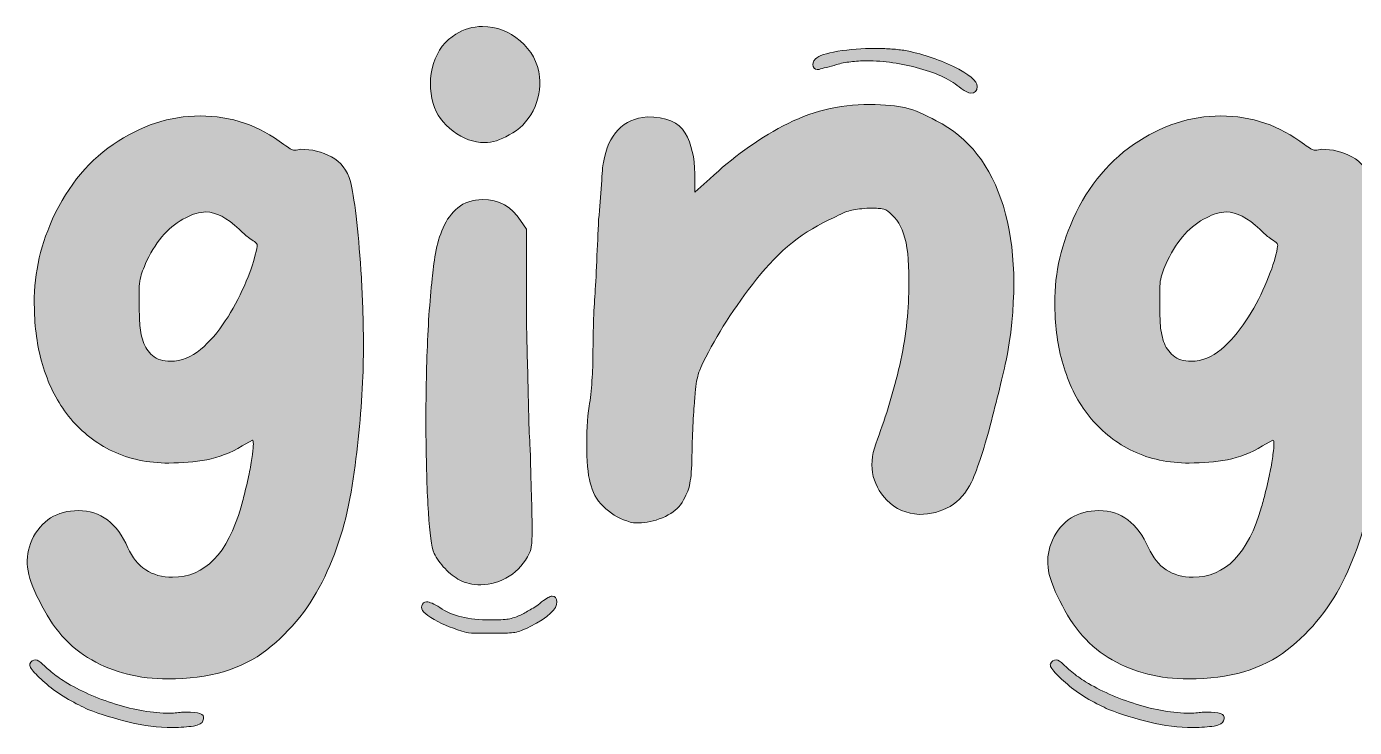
# Model space of a CAD drawing. Header units: inches. Extents: x 96 to 984, y -1025 to -55.
# Drawn here: x 493.1 to 741.5, y -862.3 to -731.1 of the extents above; entities that cross this region are included whole.
import ezdxf

# ---------------------------------------------------------------- set-up
doc = ezdxf.new("R2010")
doc.units = ezdxf.units.IN
doc.header["$MEASUREMENT"] = 0
doc.layers.add('Layer 1', color=7, linetype='Continuous')

# ---------------------------------------------------------------- blocks, each defined once
blk = doc.blocks.new('block 2')
at = {"layer": 'Layer 1', "true_color": 0x71020c}
h = blk.add_hatch(color=16, dxfattribs=at)
h.dxf.hatch_style = 2
edge = h.paths.add_edge_path()
edge.add_spline(control_points=[(585.4, -733.77), (583.33, -731.99), (580.99, -731.1), (578.38, -731.1), (576.48, -731.1), (574.82, -731.58), (573.39, -732.53), (571.38, -733.71), (569.98, -735.55), (569.21, -738.04), (568.44, -740.54), (568.41, -743.03), (569.12, -745.52), (569.72, -747.54), (570.96, -749.25), (572.86, -750.68), (574.76, -752.1), (576.71, -752.81), (578.73, -752.81), (580.16, -752.81), (581.7, -752.34), (583.36, -751.39), (585.25, -750.44), (586.74, -748.93), (587.81, -746.85), (588.88, -744.78), (589.29, -742.67), (589.05, -740.54), (588.7, -737.81), (587.48, -735.55), (585.4, -733.77)], knot_values=[0, 0, 0, 0, 1, 1, 1, 2, 2, 2, 3, 3, 3, 4, 4, 4, 5, 5, 5, 6, 6, 6, 7, 7, 7, 8, 8, 8, 9, 9, 9, 10, 10, 10, 10], degree=3, periodic=1)
h = blk.add_hatch(color=16, dxfattribs=at)
h.dxf.hatch_style = 2
edge = h.paths.add_edge_path()
edge.add_spline(control_points=[(641.37, -739.11), (641.61, -738.99), (642.05, -738.87), (642.71, -738.75), (643.35, -738.64), (643.98, -738.46), (644.57, -738.22), (645.4, -737.99), (646.29, -737.81), (647.24, -737.69), (648.19, -737.57), (649.2, -737.51), (650.27, -737.51), (653.47, -737.51), (656.76, -737.99), (660.14, -738.93), (663.53, -739.88), (666.1, -741.13), (667.88, -742.67), (668.71, -743.26), (669.31, -743.56), (669.66, -743.56), (670.49, -743.56), (670.91, -743.15), (670.91, -742.32), (670.91, -741.25), (669.42, -740), (666.46, -738.58), (663.5, -737.15), (660.41, -736.15), (657.21, -735.55), (656.38, -735.43), (655.52, -735.35), (654.63, -735.28), (653.74, -735.23), (652.82, -735.2), (651.87, -735.2), (649.38, -735.2), (647.03, -735.37), (644.84, -735.73), (642.64, -736.09), (641.25, -736.56), (640.66, -737.15), (640.18, -737.63), (640.04, -738.1), (640.21, -738.58), (640.39, -739.05), (640.77, -739.23), (641.37, -739.11)], knot_values=[0, 0, 0, 0, 1, 1, 1, 2, 2, 2, 3, 3, 3, 4, 4, 4, 5, 5, 5, 6, 6, 6, 7, 7, 7, 8, 8, 8, 9, 9, 9, 10, 10, 10, 11, 11, 11, 12, 12, 12, 13, 13, 13, 14, 14, 14, 15, 15, 15, 16, 16, 16, 16], degree=3, periodic=1)
h = blk.add_hatch(color=16, dxfattribs=at)
h.dxf.hatch_style = 2
edge = h.paths.add_edge_path()
edge.add_spline(control_points=[(663.26, -748.72), (661.12, -747.54), (659.22, -746.73), (657.56, -746.32), (655.9, -745.9), (653.65, -745.7), (650.8, -745.7), (644.99, -745.7), (639.59, -747.03), (634.61, -749.7), (629.62, -752.37), (625.06, -755.66), (620.91, -759.58), (620.91, -759.58), (618.06, -762.07), (618.06, -762.07), (618.06, -762.07), (618.06, -758.69), (618.06, -758.69), (618.06, -755.6), (617.46, -753.05), (616.28, -751.03), (615.09, -749.02), (612.72, -748.01), (609.16, -748.01), (604.65, -748.36), (601.92, -751.21), (600.97, -756.55), (600.85, -757.15), (600.73, -758.51), (600.62, -760.64), (600.5, -762.78), (600.32, -764.98), (600.08, -767.23), (599.97, -769.6), (599.85, -772.18), (599.73, -774.97), (599.61, -777.76), (599.49, -779.98), (599.37, -781.64), (599.25, -783.3), (599.16, -785.2), (599.1, -787.34), (599.04, -789.47), (599.02, -791.25), (599.02, -792.67), (599.02, -793.98), (598.95, -795.55), (598.84, -797.39), (598.72, -799.23), (598.54, -800.8), (598.31, -802.11), (597.95, -804.48), (597.8, -807.21), (597.86, -810.29), (597.92, -813.38), (598.19, -815.63), (598.66, -817.06), (599.13, -818.72), (600.05, -820.14), (601.42, -821.32), (602.78, -822.51), (604.3, -823.34), (605.96, -823.82), (606.31, -823.94), (606.85, -823.99), (607.56, -823.99), (608.98, -823.99), (610.46, -823.67), (612.01, -823.01), (613.55, -822.37), (614.68, -821.56), (615.39, -820.61), (616.22, -819.31), (616.75, -818.21), (616.99, -817.32), (617.23, -816.43), (617.41, -815.04), (617.52, -813.14), (617.52, -812.19), (617.55, -810.74), (617.61, -808.78), (617.67, -806.82), (617.76, -804.95), (617.88, -803.17), (618, -801.63), (618.08, -800.45), (618.15, -799.62), (618.2, -798.79), (618.29, -798.08), (618.41, -797.48), (618.53, -796.89), (618.68, -796.32), (618.86, -795.79), (619.04, -795.26), (619.3, -794.63), (619.66, -793.92), (622.15, -788.82), (625.47, -783.63), (629.62, -778.35), (633.78, -773.07), (638.58, -769.25), (644.04, -766.87), (645.34, -766.16), (646.38, -765.71), (647.15, -765.54), (647.92, -765.36), (648.96, -765.21), (650.27, -765.09), (651.69, -765.09), (652.64, -765.12), (653.11, -765.18), (653.59, -765.24), (654.06, -765.51), (654.54, -765.98), (655.84, -766.93), (656.79, -768.5), (657.39, -770.7), (657.98, -772.9), (658.21, -776.01), (658.1, -780.04), (658.1, -784.79), (657.53, -789.59), (656.41, -794.45), (655.28, -799.32), (653.89, -803.95), (652.23, -808.33), (650.44, -812.85), (651.04, -816.64), (654.01, -819.72), (655.66, -821.39), (657.68, -822.28), (660.05, -822.39), (662.19, -822.39), (664.12, -821.89), (665.84, -820.88), (667.56, -819.87), (668.89, -818.36), (669.84, -816.34), (670.43, -815.04), (671.06, -813.38), (671.71, -811.36), (672.36, -809.35), (672.99, -807.18), (673.58, -804.87), (674.17, -802.55), (674.74, -800.3), (675.27, -798.1), (675.8, -795.91), (676.25, -793.98), (676.6, -792.32), (678.38, -781.52), (678.12, -772.33), (675.8, -764.74), (673.49, -757.15), (669.31, -751.81), (663.26, -748.72)], knot_values=[0, 0, 0, 0, 1, 1, 1, 2, 2, 2, 3, 3, 3, 4, 4, 4, 5, 5, 5, 6, 6, 6, 7, 7, 7, 8, 8, 8, 9, 9, 9, 10, 10, 10, 11, 11, 11, 12, 12, 12, 13, 13, 13, 14, 14, 14, 15, 15, 15, 16, 16, 16, 17, 17, 17, 18, 18, 18, 19, 19, 19, 20, 20, 20, 21, 21, 21, 22, 22, 22, 23, 23, 23, 24, 24, 24, 25, 25, 25, 26, 26, 26, 27, 27, 27, 28, 28, 28, 29, 29, 29, 30, 30, 30, 31, 31, 31, 32, 32, 32, 33, 33, 33, 34, 34, 34, 35, 35, 35, 36, 36, 36, 37, 37, 37, 38, 38, 38, 39, 39, 39, 40, 40, 40, 41, 41, 41, 42, 42, 42, 43, 43, 43, 44, 44, 44, 45, 45, 45, 46, 46, 46, 47, 47, 47, 48, 48, 48, 49, 49, 49, 50, 50, 50, 51, 51, 51, 52, 52, 52, 52], degree=3, periodic=1)
h = blk.add_hatch(color=16, dxfattribs=at)
h.dxf.hatch_style = 2
edge = h.paths.add_edge_path()
edge.add_spline(control_points=[(548.84, -834.05), (551.45, -828.53), (553.23, -822.42), (554.18, -815.72), (555.13, -809.02), (555.72, -802.64), (555.96, -796.59), (556.07, -794.22), (556.11, -791.22), (556.05, -787.6), (555.99, -783.99), (555.84, -780.34), (555.6, -776.66), (555.36, -772.98), (555.07, -769.63), (554.71, -766.61), (554.35, -763.58), (554, -761.42), (553.64, -760.11), (553.05, -757.97), (551.86, -756.43), (550.08, -755.48), (548.31, -754.53), (546.41, -754.06), (544.39, -754.06), (544.03, -754.18), (543.62, -754.24), (543.14, -754.24), (542.79, -754.24), (542.14, -753.88), (541.19, -753.17), (536.56, -749.61), (531.34, -747.83), (525.53, -747.83), (519.83, -747.83), (514.4, -749.61), (509.24, -753.17), (504.08, -756.73), (500.14, -761.77), (497.41, -768.3), (495.15, -773.63), (494.21, -779.21), (494.56, -785.02), (494.68, -788.7), (495.3, -792.23), (496.43, -795.61), (497.56, -798.99), (499.19, -801.96), (501.32, -804.51), (503.46, -807.06), (506.07, -809.08), (509.15, -810.56), (512.24, -812.04), (515.74, -812.78), (519.66, -812.78), (522.14, -812.78), (524.52, -812.58), (526.77, -812.16), (529.03, -811.75), (531.22, -810.89), (533.36, -809.58), (533.36, -809.58), (535.31, -808.51), (535.31, -808.51), (535.43, -808.51), (535.49, -808.75), (535.49, -809.23), (535.49, -809.58), (535.43, -810.23), (535.31, -811.18), (535.19, -812.13), (535.02, -813.2), (534.78, -814.39), (534.54, -815.57), (534.27, -816.76), (533.98, -817.94), (533.68, -819.13), (533.41, -820.14), (533.18, -820.97), (530.69, -829.75), (526.42, -834.14), (520.37, -834.14), (516.45, -834.14), (513.66, -832.3), (512, -828.62), (509.98, -823.99), (506.9, -821.68), (502.75, -821.68), (498.72, -821.68), (495.81, -823.52), (494.03, -827.2), (493.32, -828.86), (493.05, -830.55), (493.23, -832.27), (493.41, -833.99), (494.15, -836.1), (495.45, -838.59), (497.82, -843.57), (501.09, -847.25), (505.24, -849.62), (509.39, -851.99), (514.14, -853.18), (519.48, -853.18), (527.19, -853.18), (533.36, -851.37), (537.98, -847.75), (542.61, -844.13), (546.23, -839.57), (548.84, -834.05)], knot_values=[0, 0, 0, 0, 1, 1, 1, 2, 2, 2, 3, 3, 3, 4, 4, 4, 5, 5, 5, 6, 6, 6, 7, 7, 7, 8, 8, 8, 9, 9, 9, 10, 10, 10, 11, 11, 11, 12, 12, 12, 13, 13, 13, 14, 14, 14, 15, 15, 15, 16, 16, 16, 17, 17, 17, 18, 18, 18, 19, 19, 19, 20, 20, 20, 21, 21, 21, 22, 22, 22, 23, 23, 23, 24, 24, 24, 25, 25, 25, 26, 26, 26, 27, 27, 27, 28, 28, 28, 29, 29, 29, 30, 30, 30, 31, 31, 31, 32, 32, 32, 33, 33, 33, 34, 34, 34, 35, 35, 35, 36, 36, 36, 36], degree=3, periodic=1)
edge = h.paths.add_edge_path()
edge.add_spline(control_points=[(535.85, -773.81), (535.49, -775.35), (534.81, -777.28), (533.8, -779.6), (532.79, -781.91), (531.6, -784.11), (530.24, -786.18), (528.88, -788.26), (527.34, -790.04), (525.61, -791.52), (523.89, -793), (522.03, -793.74), (520.01, -793.74), (518.59, -793.74), (517.46, -793.39), (516.63, -792.67), (515.8, -791.96), (515.21, -791.07), (514.85, -790.01), (514.49, -788.94), (514.28, -787.81), (514.23, -786.62), (514.16, -785.44), (514.14, -784.31), (514.14, -783.24), (514.14, -781.94), (514.14, -780.93), (514.14, -780.22), (514.14, -779.51), (514.19, -778.88), (514.31, -778.35), (514.43, -777.82), (514.58, -777.31), (514.76, -776.84), (514.94, -776.36), (515.21, -775.71), (515.56, -774.88), (517.46, -770.97), (519.89, -768.3), (522.86, -766.87), (524.16, -766.16), (525.41, -765.8), (526.59, -765.8), (528.49, -765.8), (530.57, -766.87), (532.82, -769.01), (533.41, -769.6), (533.98, -770.11), (534.51, -770.52), (535.05, -770.94), (535.43, -771.2), (535.67, -771.32), (536.03, -771.56), (536.2, -771.8), (536.2, -772.03), (536.2, -772.27), (536.08, -772.86), (535.85, -773.81)], knot_values=[0, 0, 0, 0, 1, 1, 1, 2, 2, 2, 3, 3, 3, 4, 4, 4, 5, 5, 5, 6, 6, 6, 7, 7, 7, 8, 8, 8, 9, 9, 9, 10, 10, 10, 11, 11, 11, 12, 12, 12, 13, 13, 13, 14, 14, 14, 15, 15, 15, 16, 16, 16, 17, 17, 17, 18, 18, 18, 19, 19, 19, 19], degree=3, periodic=1)
h = blk.add_hatch(color=16, dxfattribs=at)
h.dxf.hatch_style = 2
edge = h.paths.add_edge_path()
edge.add_spline(control_points=[(746.54, -776.66), (746.3, -772.98), (746, -769.63), (745.65, -766.61), (745.29, -763.58), (744.94, -761.42), (744.58, -760.11), (743.99, -757.97), (742.8, -756.43), (741.02, -755.48), (739.24, -754.53), (737.34, -754.06), (735.33, -754.06), (734.97, -754.18), (734.55, -754.24), (734.08, -754.24), (733.73, -754.24), (733.07, -753.88), (732.12, -753.17), (727.5, -749.61), (722.27, -747.83), (716.47, -747.83), (710.77, -747.83), (705.34, -749.61), (700.18, -753.17), (695.02, -756.73), (691.08, -761.77), (688.35, -768.3), (686.09, -773.63), (685.15, -779.21), (685.5, -785.02), (685.62, -788.7), (686.24, -792.23), (687.37, -795.61), (688.5, -798.99), (690.13, -801.96), (692.26, -804.51), (694.4, -807.06), (697.01, -809.08), (700.09, -810.56), (703.18, -812.04), (706.68, -812.78), (710.59, -812.78), (713.08, -812.78), (715.46, -812.58), (717.71, -812.16), (719.96, -811.75), (722.16, -810.89), (724.29, -809.58), (724.29, -809.58), (726.25, -808.51), (726.25, -808.51), (726.37, -808.51), (726.43, -808.75), (726.43, -809.23), (726.43, -809.58), (726.37, -810.23), (726.25, -811.18), (726.13, -812.13), (725.96, -813.2), (725.72, -814.39), (725.48, -815.57), (725.21, -816.76), (724.92, -817.94), (724.62, -819.13), (724.35, -820.14), (724.12, -820.97), (721.63, -829.75), (717.35, -834.14), (711.3, -834.14), (707.39, -834.14), (704.6, -832.3), (702.94, -828.62), (700.92, -823.99), (697.84, -821.68), (693.69, -821.68), (689.65, -821.68), (686.75, -823.52), (684.97, -827.2), (684.25, -828.86), (683.99, -830.55), (684.17, -832.27), (684.34, -833.99), (685.08, -836.1), (686.39, -838.59), (688.76, -843.57), (692.02, -847.25), (696.18, -849.62), (700.33, -851.99), (705.07, -853.18), (710.42, -853.18), (718.13, -853.18), (724.29, -851.37), (728.92, -847.75), (733.55, -844.13), (737.17, -839.57), (739.78, -834.05), (742.38, -828.53), (744.16, -822.42), (745.12, -815.72), (746.06, -809.02), (746.66, -802.64), (746.9, -796.59), (747.01, -794.22), (747.04, -791.22), (746.98, -787.6), (746.92, -783.99), (746.78, -780.34), (746.54, -776.66)], knot_values=[0, 0, 0, 0, 1, 1, 1, 2, 2, 2, 3, 3, 3, 4, 4, 4, 5, 5, 5, 6, 6, 6, 7, 7, 7, 8, 8, 8, 9, 9, 9, 10, 10, 10, 11, 11, 11, 12, 12, 12, 13, 13, 13, 14, 14, 14, 15, 15, 15, 16, 16, 16, 17, 17, 17, 18, 18, 18, 19, 19, 19, 20, 20, 20, 21, 21, 21, 22, 22, 22, 23, 23, 23, 24, 24, 24, 25, 25, 25, 26, 26, 26, 27, 27, 27, 28, 28, 28, 29, 29, 29, 30, 30, 30, 31, 31, 31, 32, 32, 32, 33, 33, 33, 34, 34, 34, 35, 35, 35, 36, 36, 36, 36], degree=3, periodic=1)
edge = h.paths.add_edge_path()
edge.add_spline(control_points=[(726.79, -773.81), (726.43, -775.35), (725.75, -777.28), (724.74, -779.6), (723.73, -781.91), (722.54, -784.11), (721.18, -786.18), (719.82, -788.26), (718.27, -790.04), (716.55, -791.52), (714.83, -793), (712.96, -793.74), (710.95, -793.74), (709.52, -793.74), (708.4, -793.39), (707.57, -792.67), (706.74, -791.96), (706.14, -791.07), (705.79, -790.01), (705.43, -788.94), (705.22, -787.81), (705.16, -786.62), (705.1, -785.44), (705.07, -784.31), (705.07, -783.24), (705.07, -781.94), (705.07, -780.93), (705.07, -780.22), (705.07, -779.51), (705.13, -778.88), (705.25, -778.35), (705.37, -777.82), (705.52, -777.31), (705.7, -776.84), (705.88, -776.36), (706.14, -775.71), (706.5, -774.88), (708.4, -770.97), (710.83, -768.3), (713.8, -766.87), (715.1, -766.16), (716.35, -765.8), (717.53, -765.8), (719.43, -765.8), (721.51, -766.87), (723.76, -769.01), (724.35, -769.6), (724.92, -770.11), (725.45, -770.52), (725.99, -770.94), (726.37, -771.2), (726.61, -771.32), (726.96, -771.56), (727.14, -771.8), (727.14, -772.03), (727.14, -772.27), (727.02, -772.86), (726.79, -773.81)], knot_values=[0, 0, 0, 0, 1, 1, 1, 2, 2, 2, 3, 3, 3, 4, 4, 4, 5, 5, 5, 6, 6, 6, 7, 7, 7, 8, 8, 8, 9, 9, 9, 10, 10, 10, 11, 11, 11, 12, 12, 12, 13, 13, 13, 14, 14, 14, 15, 15, 15, 16, 16, 16, 17, 17, 17, 18, 18, 18, 19, 19, 19, 19], degree=3, periodic=1)
h = blk.add_hatch(color=16, dxfattribs=at)
h.dxf.hatch_style = 2
edge = h.paths.add_edge_path()
edge.add_spline(control_points=[(585.49, -767.41), (583.83, -764.8), (581.46, -763.49), (578.38, -763.49), (576.48, -763.49), (574.93, -764), (573.75, -765), (572.56, -766.01), (571.64, -767.26), (570.99, -768.74), (570.34, -770.22), (569.86, -771.83), (569.57, -773.54), (569.27, -775.27), (569.06, -776.84), (568.94, -778.26), (568.47, -782.53), (568.14, -787.4), (567.96, -792.85), (567.79, -798.31), (567.73, -803.56), (567.79, -808.6), (567.85, -813.64), (567.99, -818.12), (568.23, -822.04), (568.47, -825.95), (568.83, -828.5), (569.3, -829.69), (569.77, -830.64), (570.46, -831.59), (571.35, -832.54), (572.24, -833.48), (573.16, -834.2), (574.1, -834.67), (575.17, -835.26), (576.48, -835.56), (578.02, -835.56), (579.92, -835.56), (581.7, -835.03), (583.36, -833.96), (585.02, -832.89), (586.27, -831.47), (587.09, -829.69), (587.33, -829.21), (587.48, -828.68), (587.54, -828.09), (587.6, -827.5), (587.63, -826.52), (587.63, -825.15), (587.63, -823.79), (587.6, -821.95), (587.54, -819.63), (587.48, -817.32), (587.39, -814.15), (587.27, -810.11), (587.15, -808.22), (587.06, -806.11), (587.01, -803.8), (586.94, -801.48), (586.89, -799.08), (586.83, -796.59), (586.77, -794.1), (586.71, -791.67), (586.65, -789.29), (586.59, -786.92), (586.56, -784.79), (586.56, -782.89), (586.56, -782.89), (586.56, -769.01), (586.56, -769.01), (586.56, -769.01), (585.49, -767.41), (585.49, -767.41)], knot_values=[0, 0, 0, 0, 1, 1, 1, 2, 2, 2, 3, 3, 3, 4, 4, 4, 5, 5, 5, 6, 6, 6, 7, 7, 7, 8, 8, 8, 9, 9, 9, 10, 10, 10, 11, 11, 11, 12, 12, 12, 13, 13, 13, 14, 14, 14, 15, 15, 15, 16, 16, 16, 17, 17, 17, 18, 18, 18, 19, 19, 19, 20, 20, 20, 21, 21, 21, 22, 22, 22, 23, 23, 23, 24, 24, 24, 24], degree=3, periodic=1)
h = blk.add_hatch(color=16, dxfattribs=at)
h.dxf.hatch_style = 2
edge = h.paths.add_edge_path()
edge.add_spline(control_points=[(566.99, -839.48), (566.75, -840.19), (567.52, -841.05), (569.3, -842.06), (571.08, -843.06), (573.1, -843.87), (575.35, -844.46), (575.82, -844.58), (576.6, -844.64), (577.66, -844.64), (578.73, -844.64), (579.8, -844.64), (580.87, -844.64), (582.53, -844.64), (583.71, -844.58), (584.43, -844.46), (585.14, -844.34), (586.09, -843.98), (587.27, -843.39), (590.71, -841.61), (592.37, -840.07), (592.26, -838.76), (592.26, -838.05), (591.96, -837.7), (591.37, -837.7), (591.01, -837.7), (590.36, -838.05), (589.41, -838.76), (589.05, -839.12), (588.52, -839.51), (587.81, -839.92), (587.09, -840.34), (586.44, -840.72), (585.85, -841.08), (584.78, -841.55), (583.89, -841.85), (583.18, -841.97), (582.47, -842.08), (581.34, -842.14), (579.8, -842.14), (575.76, -842.14), (572.62, -841.37), (570.37, -839.83), (569.3, -839.12), (568.47, -838.76), (567.88, -838.76), (567.4, -838.76), (567.1, -839), (566.99, -839.48)], knot_values=[0, 0, 0, 0, 1, 1, 1, 2, 2, 2, 3, 3, 3, 4, 4, 4, 5, 5, 5, 6, 6, 6, 7, 7, 7, 8, 8, 8, 9, 9, 9, 10, 10, 10, 11, 11, 11, 12, 12, 12, 13, 13, 13, 14, 14, 14, 15, 15, 15, 16, 16, 16, 16], degree=3, periodic=1)
h = blk.add_hatch(color=16, dxfattribs=at)
h.dxf.hatch_style = 2
edge = h.paths.add_edge_path()
edge.add_spline(control_points=[(522.32, -859.41), (521.97, -859.41), (521.58, -859.43), (521.17, -859.5), (520.75, -859.55), (520.3, -859.58), (519.83, -859.58), (516.63, -859.58), (513.25, -859.02), (509.69, -857.89), (506.13, -856.77), (502.98, -855.37), (500.26, -853.71), (499.31, -853.12), (498.45, -852.5), (497.68, -851.84), (496.9, -851.19), (496.4, -850.75), (496.16, -850.51), (495.57, -849.91), (495.1, -849.62), (494.74, -849.62), (494.27, -849.62), (493.91, -849.86), (493.67, -850.33), (493.56, -850.69), (493.85, -851.25), (494.56, -852.02), (495.27, -852.79), (496.16, -853.62), (497.23, -854.51), (498.3, -855.4), (499.51, -856.23), (500.88, -857.01), (502.24, -857.77), (503.46, -858.4), (504.53, -858.87), (507.02, -859.82), (509.6, -860.62), (512.27, -861.27), (514.94, -861.93), (517.64, -862.25), (520.37, -862.25), (521.91, -862.25), (523.21, -862.17), (524.28, -861.99), (525.35, -861.81), (525.94, -861.48), (526.06, -861.01), (526.53, -859.94), (525.76, -859.41), (523.75, -859.41), (523.75, -859.41), (522.32, -859.41), (522.32, -859.41)], knot_values=[0, 0, 0, 0, 1, 1, 1, 2, 2, 2, 3, 3, 3, 4, 4, 4, 5, 5, 5, 6, 6, 6, 7, 7, 7, 8, 8, 8, 9, 9, 9, 10, 10, 10, 11, 11, 11, 12, 12, 12, 13, 13, 13, 14, 14, 14, 15, 15, 15, 16, 16, 16, 17, 17, 17, 18, 18, 18, 18], degree=3, periodic=1)
h = blk.add_hatch(color=16, dxfattribs=at)
h.dxf.hatch_style = 2
edge = h.paths.add_edge_path()
edge.add_spline(control_points=[(714.68, -859.41), (714.68, -859.41), (713.26, -859.41), (713.26, -859.41), (712.9, -859.41), (712.52, -859.43), (712.11, -859.5), (711.69, -859.55), (711.24, -859.58), (710.77, -859.58), (707.57, -859.58), (704.19, -859.02), (700.63, -857.89), (697.07, -856.77), (693.92, -855.37), (691.2, -853.71), (690.24, -853.12), (689.39, -852.5), (688.61, -851.84), (687.84, -851.19), (687.34, -850.75), (687.1, -850.51), (686.51, -849.91), (686.03, -849.62), (685.68, -849.62), (685.2, -849.62), (684.85, -849.86), (684.61, -850.33), (684.49, -850.69), (684.79, -851.25), (685.5, -852.02), (686.21, -852.79), (687.1, -853.62), (688.17, -854.51), (689.24, -855.4), (690.45, -856.23), (691.82, -857.01), (693.18, -857.77), (694.4, -858.4), (695.47, -858.87), (697.96, -859.82), (700.54, -860.62), (703.21, -861.27), (705.88, -861.93), (708.57, -862.25), (711.3, -862.25), (712.84, -862.25), (714.15, -862.17), (715.22, -861.99), (716.29, -861.81), (716.88, -861.48), (717, -861.01), (717.47, -859.94), (716.7, -859.41), (714.68, -859.41)], knot_values=[0, 0, 0, 0, 1, 1, 1, 2, 2, 2, 3, 3, 3, 4, 4, 4, 5, 5, 5, 6, 6, 6, 7, 7, 7, 8, 8, 8, 9, 9, 9, 10, 10, 10, 11, 11, 11, 12, 12, 12, 13, 13, 13, 14, 14, 14, 15, 15, 15, 16, 16, 16, 17, 17, 17, 18, 18, 18, 18], degree=3, periodic=1)
at = {"layer": 'Layer 1', "lineweight": 0}
for points, knots in [([(585.4, -733.77), (583.33, -731.99), (580.99, -731.1), (578.38, -731.1), (576.48, -731.1), (574.82, -731.58), (573.39, -732.53), (571.38, -733.71), (569.98, -735.55), (569.21, -738.04), (568.44, -740.54), (568.41, -743.03), (569.12, -745.52), (569.72, -747.54), (570.96, -749.25), (572.86, -750.68), (574.76, -752.1), (576.71, -752.81), (578.73, -752.81), (580.16, -752.81), (581.7, -752.34), (583.36, -751.39), (585.25, -750.44), (586.74, -748.93), (587.81, -746.85), (588.88, -744.78), (589.29, -742.67), (589.05, -740.54), (588.7, -737.81), (587.48, -735.55), (585.4, -733.77)], [0, 0, 0, 0, 1, 1, 1, 2, 2, 2, 3, 3, 3, 4, 4, 4, 5, 5, 5, 6, 6, 6, 7, 7, 7, 8, 8, 8, 9, 9, 9, 10, 10, 10, 10]), ([(641.37, -739.11), (641.61, -738.99), (642.05, -738.87), (642.71, -738.75), (643.35, -738.64), (643.98, -738.46), (644.57, -738.22), (645.4, -737.99), (646.29, -737.81), (647.24, -737.69), (648.19, -737.57), (649.2, -737.51), (650.27, -737.51), (653.47, -737.51), (656.76, -737.99), (660.14, -738.93), (663.53, -739.88), (666.1, -741.13), (667.88, -742.67), (668.71, -743.26), (669.31, -743.56), (669.66, -743.56), (670.49, -743.56), (670.91, -743.15), (670.91, -742.32), (670.91, -741.25), (669.42, -740), (666.46, -738.58), (663.5, -737.15), (660.41, -736.15), (657.21, -735.55), (656.38, -735.43), (655.52, -735.35), (654.63, -735.28), (653.74, -735.23), (652.82, -735.2), (651.87, -735.2), (649.38, -735.2), (647.03, -735.37), (644.84, -735.73), (642.64, -736.09), (641.25, -736.56), (640.66, -737.15), (640.18, -737.63), (640.04, -738.1), (640.21, -738.58), (640.39, -739.05), (640.77, -739.23), (641.37, -739.11)], [0, 0, 0, 0, 1, 1, 1, 2, 2, 2, 3, 3, 3, 4, 4, 4, 5, 5, 5, 6, 6, 6, 7, 7, 7, 8, 8, 8, 9, 9, 9, 10, 10, 10, 11, 11, 11, 12, 12, 12, 13, 13, 13, 14, 14, 14, 15, 15, 15, 16, 16, 16, 16]), ([(663.26, -748.72), (661.12, -747.54), (659.22, -746.73), (657.56, -746.32), (655.9, -745.9), (653.65, -745.7), (650.8, -745.7), (644.99, -745.7), (639.59, -747.03), (634.61, -749.7), (629.62, -752.37), (625.06, -755.66), (620.91, -759.58), (620.91, -759.58), (618.06, -762.07), (618.06, -762.07), (618.06, -762.07), (618.06, -758.69), (618.06, -758.69), (618.06, -755.6), (617.46, -753.05), (616.28, -751.03), (615.09, -749.02), (612.72, -748.01), (609.16, -748.01), (604.65, -748.36), (601.92, -751.21), (600.97, -756.55), (600.85, -757.15), (600.73, -758.51), (600.62, -760.64), (600.5, -762.78), (600.32, -764.98), (600.08, -767.23), (599.97, -769.6), (599.85, -772.18), (599.73, -774.97), (599.61, -777.76), (599.49, -779.98), (599.37, -781.64), (599.25, -783.3), (599.16, -785.2), (599.1, -787.34), (599.04, -789.47), (599.02, -791.25), (599.02, -792.67), (599.02, -793.98), (598.95, -795.55), (598.84, -797.39), (598.72, -799.23), (598.54, -800.8), (598.31, -802.11), (597.95, -804.48), (597.8, -807.21), (597.86, -810.29), (597.92, -813.38), (598.19, -815.63), (598.66, -817.06), (599.13, -818.72), (600.05, -820.14), (601.42, -821.32), (602.78, -822.51), (604.3, -823.34), (605.96, -823.82), (606.31, -823.94), (606.85, -823.99), (607.56, -823.99), (608.98, -823.99), (610.46, -823.67), (612.01, -823.01), (613.55, -822.37), (614.68, -821.56), (615.39, -820.61), (616.22, -819.31), (616.75, -818.21), (616.99, -817.32), (617.23, -816.43), (617.41, -815.04), (617.52, -813.14), (617.52, -812.19), (617.55, -810.74), (617.61, -808.78), (617.67, -806.82), (617.76, -804.95), (617.88, -803.17), (618, -801.63), (618.08, -800.45), (618.15, -799.62), (618.2, -798.79), (618.29, -798.08), (618.41, -797.48), (618.53, -796.89), (618.68, -796.32), (618.86, -795.79), (619.04, -795.26), (619.3, -794.63), (619.66, -793.92), (622.15, -788.82), (625.47, -783.63), (629.62, -778.35), (633.78, -773.07), (638.58, -769.25), (644.04, -766.87), (645.34, -766.16), (646.38, -765.71), (647.15, -765.54), (647.92, -765.36), (648.96, -765.21), (650.27, -765.09), (651.69, -765.09), (652.64, -765.12), (653.11, -765.18), (653.59, -765.24), (654.06, -765.51), (654.54, -765.98), (655.84, -766.93), (656.79, -768.5), (657.39, -770.7), (657.98, -772.9), (658.21, -776.01), (658.1, -780.04), (658.1, -784.79), (657.53, -789.59), (656.41, -794.45), (655.28, -799.32), (653.89, -803.95), (652.23, -808.33), (650.44, -812.85), (651.04, -816.64), (654.01, -819.72), (655.66, -821.39), (657.68, -822.28), (660.05, -822.39), (662.19, -822.39), (664.12, -821.89), (665.84, -820.88), (667.56, -819.87), (668.89, -818.36), (669.84, -816.34), (670.43, -815.04), (671.06, -813.38), (671.71, -811.36), (672.36, -809.35), (672.99, -807.18), (673.58, -804.87), (674.17, -802.55), (674.74, -800.3), (675.27, -798.1), (675.8, -795.91), (676.25, -793.98), (676.6, -792.32), (678.38, -781.52), (678.12, -772.33), (675.8, -764.74), (673.49, -757.15), (669.31, -751.81), (663.26, -748.72)], [0, 0, 0, 0, 1, 1, 1, 2, 2, 2, 3, 3, 3, 4, 4, 4, 5, 5, 5, 6, 6, 6, 7, 7, 7, 8, 8, 8, 9, 9, 9, 10, 10, 10, 11, 11, 11, 12, 12, 12, 13, 13, 13, 14, 14, 14, 15, 15, 15, 16, 16, 16, 17, 17, 17, 18, 18, 18, 19, 19, 19, 20, 20, 20, 21, 21, 21, 22, 22, 22, 23, 23, 23, 24, 24, 24, 25, 25, 25, 26, 26, 26, 27, 27, 27, 28, 28, 28, 29, 29, 29, 30, 30, 30, 31, 31, 31, 32, 32, 32, 33, 33, 33, 34, 34, 34, 35, 35, 35, 36, 36, 36, 37, 37, 37, 38, 38, 38, 39, 39, 39, 40, 40, 40, 41, 41, 41, 42, 42, 42, 43, 43, 43, 44, 44, 44, 45, 45, 45, 46, 46, 46, 47, 47, 47, 48, 48, 48, 49, 49, 49, 50, 50, 50, 51, 51, 51, 52, 52, 52, 52]), ([(548.84, -834.05), (551.45, -828.53), (553.23, -822.42), (554.18, -815.72), (555.13, -809.02), (555.72, -802.64), (555.96, -796.59), (556.07, -794.22), (556.11, -791.22), (556.05, -787.6), (555.99, -783.99), (555.84, -780.34), (555.6, -776.66), (555.36, -772.98), (555.07, -769.63), (554.71, -766.61), (554.35, -763.58), (554, -761.42), (553.64, -760.11), (553.05, -757.97), (551.86, -756.43), (550.08, -755.48), (548.31, -754.53), (546.41, -754.06), (544.39, -754.06), (544.03, -754.18), (543.62, -754.24), (543.14, -754.24), (542.79, -754.24), (542.14, -753.88), (541.19, -753.17), (536.56, -749.61), (531.34, -747.83), (525.53, -747.83), (519.83, -747.83), (514.4, -749.61), (509.24, -753.17), (504.08, -756.73), (500.14, -761.77), (497.41, -768.3), (495.15, -773.63), (494.21, -779.21), (494.56, -785.02), (494.68, -788.7), (495.3, -792.23), (496.43, -795.61), (497.56, -798.99), (499.19, -801.96), (501.32, -804.51), (503.46, -807.06), (506.07, -809.08), (509.15, -810.56), (512.24, -812.04), (515.74, -812.78), (519.66, -812.78), (522.14, -812.78), (524.52, -812.58), (526.77, -812.16), (529.03, -811.75), (531.22, -810.89), (533.36, -809.58), (533.36, -809.58), (535.31, -808.51), (535.31, -808.51), (535.43, -808.51), (535.49, -808.75), (535.49, -809.23), (535.49, -809.58), (535.43, -810.23), (535.31, -811.18), (535.19, -812.13), (535.02, -813.2), (534.78, -814.39), (534.54, -815.57), (534.27, -816.76), (533.98, -817.94), (533.68, -819.13), (533.41, -820.14), (533.18, -820.97), (530.69, -829.75), (526.42, -834.14), (520.37, -834.14), (516.45, -834.14), (513.66, -832.3), (512, -828.62), (509.98, -823.99), (506.9, -821.68), (502.75, -821.68), (498.72, -821.68), (495.81, -823.52), (494.03, -827.2), (493.32, -828.86), (493.05, -830.55), (493.23, -832.27), (493.41, -833.99), (494.15, -836.1), (495.45, -838.59), (497.82, -843.57), (501.09, -847.25), (505.24, -849.62), (509.39, -851.99), (514.14, -853.18), (519.48, -853.18), (527.19, -853.18), (533.36, -851.37), (537.98, -847.75), (542.61, -844.13), (546.23, -839.57), (548.84, -834.05)], [0, 0, 0, 0, 1, 1, 1, 2, 2, 2, 3, 3, 3, 4, 4, 4, 5, 5, 5, 6, 6, 6, 7, 7, 7, 8, 8, 8, 9, 9, 9, 10, 10, 10, 11, 11, 11, 12, 12, 12, 13, 13, 13, 14, 14, 14, 15, 15, 15, 16, 16, 16, 17, 17, 17, 18, 18, 18, 19, 19, 19, 20, 20, 20, 21, 21, 21, 22, 22, 22, 23, 23, 23, 24, 24, 24, 25, 25, 25, 26, 26, 26, 27, 27, 27, 28, 28, 28, 29, 29, 29, 30, 30, 30, 31, 31, 31, 32, 32, 32, 33, 33, 33, 34, 34, 34, 35, 35, 35, 36, 36, 36, 36]), ([(746.54, -776.66), (746.3, -772.98), (746, -769.63), (745.65, -766.61), (745.29, -763.58), (744.94, -761.42), (744.58, -760.11), (743.99, -757.97), (742.8, -756.43), (741.02, -755.48), (739.24, -754.53), (737.34, -754.06), (735.33, -754.06), (734.97, -754.18), (734.55, -754.24), (734.08, -754.24), (733.73, -754.24), (733.07, -753.88), (732.12, -753.17), (727.5, -749.61), (722.27, -747.83), (716.47, -747.83), (710.77, -747.83), (705.34, -749.61), (700.18, -753.17), (695.02, -756.73), (691.08, -761.77), (688.35, -768.3), (686.09, -773.63), (685.15, -779.21), (685.5, -785.02), (685.62, -788.7), (686.24, -792.23), (687.37, -795.61), (688.5, -798.99), (690.13, -801.96), (692.26, -804.51), (694.4, -807.06), (697.01, -809.08), (700.09, -810.56), (703.18, -812.04), (706.68, -812.78), (710.59, -812.78), (713.08, -812.78), (715.46, -812.58), (717.71, -812.16), (719.96, -811.75), (722.16, -810.89), (724.29, -809.58), (724.29, -809.58), (726.25, -808.51), (726.25, -808.51), (726.37, -808.51), (726.43, -808.75), (726.43, -809.23), (726.43, -809.58), (726.37, -810.23), (726.25, -811.18), (726.13, -812.13), (725.96, -813.2), (725.72, -814.39), (725.48, -815.57), (725.21, -816.76), (724.92, -817.94), (724.62, -819.13), (724.35, -820.14), (724.12, -820.97), (721.63, -829.75), (717.35, -834.14), (711.3, -834.14), (707.39, -834.14), (704.6, -832.3), (702.94, -828.62), (700.92, -823.99), (697.84, -821.68), (693.69, -821.68), (689.65, -821.68), (686.75, -823.52), (684.97, -827.2), (684.25, -828.86), (683.99, -830.55), (684.17, -832.27), (684.34, -833.99), (685.08, -836.1), (686.39, -838.59), (688.76, -843.57), (692.02, -847.25), (696.18, -849.62), (700.33, -851.99), (705.07, -853.18), (710.42, -853.18), (718.13, -853.18), (724.29, -851.37), (728.92, -847.75), (733.55, -844.13), (737.17, -839.57), (739.78, -834.05), (742.38, -828.53), (744.16, -822.42), (745.12, -815.72), (746.06, -809.02), (746.66, -802.64), (746.9, -796.59), (747.01, -794.22), (747.04, -791.22), (746.98, -787.6), (746.92, -783.99), (746.78, -780.34), (746.54, -776.66)], [0, 0, 0, 0, 1, 1, 1, 2, 2, 2, 3, 3, 3, 4, 4, 4, 5, 5, 5, 6, 6, 6, 7, 7, 7, 8, 8, 8, 9, 9, 9, 10, 10, 10, 11, 11, 11, 12, 12, 12, 13, 13, 13, 14, 14, 14, 15, 15, 15, 16, 16, 16, 17, 17, 17, 18, 18, 18, 19, 19, 19, 20, 20, 20, 21, 21, 21, 22, 22, 22, 23, 23, 23, 24, 24, 24, 25, 25, 25, 26, 26, 26, 27, 27, 27, 28, 28, 28, 29, 29, 29, 30, 30, 30, 31, 31, 31, 32, 32, 32, 33, 33, 33, 34, 34, 34, 35, 35, 35, 36, 36, 36, 36]), ([(585.49, -767.41), (583.83, -764.8), (581.46, -763.49), (578.38, -763.49), (576.48, -763.49), (574.93, -764), (573.75, -765), (572.56, -766.01), (571.64, -767.26), (570.99, -768.74), (570.34, -770.22), (569.86, -771.83), (569.57, -773.54), (569.27, -775.27), (569.06, -776.84), (568.94, -778.26), (568.47, -782.53), (568.14, -787.4), (567.96, -792.85), (567.79, -798.31), (567.73, -803.56), (567.79, -808.6), (567.85, -813.64), (567.99, -818.12), (568.23, -822.04), (568.47, -825.95), (568.83, -828.5), (569.3, -829.69), (569.77, -830.64), (570.46, -831.59), (571.35, -832.54), (572.24, -833.48), (573.16, -834.2), (574.1, -834.67), (575.17, -835.26), (576.48, -835.56), (578.02, -835.56), (579.92, -835.56), (581.7, -835.03), (583.36, -833.96), (585.02, -832.89), (586.27, -831.47), (587.09, -829.69), (587.33, -829.21), (587.48, -828.68), (587.54, -828.09), (587.6, -827.5), (587.63, -826.52), (587.63, -825.15), (587.63, -823.79), (587.6, -821.95), (587.54, -819.63), (587.48, -817.32), (587.39, -814.15), (587.27, -810.11), (587.15, -808.22), (587.06, -806.11), (587.01, -803.8), (586.94, -801.48), (586.89, -799.08), (586.83, -796.59), (586.77, -794.1), (586.71, -791.67), (586.65, -789.29), (586.59, -786.92), (586.56, -784.79), (586.56, -782.89), (586.56, -782.89), (586.56, -769.01), (586.56, -769.01), (586.56, -769.01), (585.49, -767.41), (585.49, -767.41)], [0, 0, 0, 0, 1, 1, 1, 2, 2, 2, 3, 3, 3, 4, 4, 4, 5, 5, 5, 6, 6, 6, 7, 7, 7, 8, 8, 8, 9, 9, 9, 10, 10, 10, 11, 11, 11, 12, 12, 12, 13, 13, 13, 14, 14, 14, 15, 15, 15, 16, 16, 16, 17, 17, 17, 18, 18, 18, 19, 19, 19, 20, 20, 20, 21, 21, 21, 22, 22, 22, 23, 23, 23, 24, 24, 24, 24]), ([(535.85, -773.81), (535.49, -775.35), (534.81, -777.28), (533.8, -779.6), (532.79, -781.91), (531.6, -784.11), (530.24, -786.18), (528.88, -788.26), (527.34, -790.04), (525.61, -791.52), (523.89, -793), (522.03, -793.74), (520.01, -793.74), (518.59, -793.74), (517.46, -793.39), (516.63, -792.67), (515.8, -791.96), (515.21, -791.07), (514.85, -790.01), (514.49, -788.94), (514.28, -787.81), (514.23, -786.62), (514.16, -785.44), (514.14, -784.31), (514.14, -783.24), (514.14, -781.94), (514.14, -780.93), (514.14, -780.22), (514.14, -779.51), (514.19, -778.88), (514.31, -778.35), (514.43, -777.82), (514.58, -777.31), (514.76, -776.84), (514.94, -776.36), (515.21, -775.71), (515.56, -774.88), (517.46, -770.97), (519.89, -768.3), (522.86, -766.87), (524.16, -766.16), (525.41, -765.8), (526.59, -765.8), (528.49, -765.8), (530.57, -766.87), (532.82, -769.01), (533.41, -769.6), (533.98, -770.11), (534.51, -770.52), (535.05, -770.94), (535.43, -771.2), (535.67, -771.32), (536.03, -771.56), (536.2, -771.8), (536.2, -772.03), (536.2, -772.27), (536.08, -772.86), (535.85, -773.81)], [0, 0, 0, 0, 1, 1, 1, 2, 2, 2, 3, 3, 3, 4, 4, 4, 5, 5, 5, 6, 6, 6, 7, 7, 7, 8, 8, 8, 9, 9, 9, 10, 10, 10, 11, 11, 11, 12, 12, 12, 13, 13, 13, 14, 14, 14, 15, 15, 15, 16, 16, 16, 17, 17, 17, 18, 18, 18, 19, 19, 19, 19]), ([(726.79, -773.81), (726.43, -775.35), (725.75, -777.28), (724.74, -779.6), (723.73, -781.91), (722.54, -784.11), (721.18, -786.18), (719.82, -788.26), (718.27, -790.04), (716.55, -791.52), (714.83, -793), (712.96, -793.74), (710.95, -793.74), (709.52, -793.74), (708.4, -793.39), (707.57, -792.67), (706.74, -791.96), (706.14, -791.07), (705.79, -790.01), (705.43, -788.94), (705.22, -787.81), (705.16, -786.62), (705.1, -785.44), (705.07, -784.31), (705.07, -783.24), (705.07, -781.94), (705.07, -780.93), (705.07, -780.22), (705.07, -779.51), (705.13, -778.88), (705.25, -778.35), (705.37, -777.82), (705.52, -777.31), (705.7, -776.84), (705.88, -776.36), (706.14, -775.71), (706.5, -774.88), (708.4, -770.97), (710.83, -768.3), (713.8, -766.87), (715.1, -766.16), (716.35, -765.8), (717.53, -765.8), (719.43, -765.8), (721.51, -766.87), (723.76, -769.01), (724.35, -769.6), (724.92, -770.11), (725.45, -770.52), (725.99, -770.94), (726.37, -771.2), (726.61, -771.32), (726.96, -771.56), (727.14, -771.8), (727.14, -772.03), (727.14, -772.27), (727.02, -772.86), (726.79, -773.81)], [0, 0, 0, 0, 1, 1, 1, 2, 2, 2, 3, 3, 3, 4, 4, 4, 5, 5, 5, 6, 6, 6, 7, 7, 7, 8, 8, 8, 9, 9, 9, 10, 10, 10, 11, 11, 11, 12, 12, 12, 13, 13, 13, 14, 14, 14, 15, 15, 15, 16, 16, 16, 17, 17, 17, 18, 18, 18, 19, 19, 19, 19]), ([(566.99, -839.48), (566.75, -840.19), (567.52, -841.05), (569.3, -842.06), (571.08, -843.06), (573.1, -843.87), (575.35, -844.46), (575.82, -844.58), (576.6, -844.64), (577.66, -844.64), (578.73, -844.64), (579.8, -844.64), (580.87, -844.64), (582.53, -844.64), (583.71, -844.58), (584.43, -844.46), (585.14, -844.34), (586.09, -843.98), (587.27, -843.39), (590.71, -841.61), (592.37, -840.07), (592.26, -838.76), (592.26, -838.05), (591.96, -837.7), (591.37, -837.7), (591.01, -837.7), (590.36, -838.05), (589.41, -838.76), (589.05, -839.12), (588.52, -839.51), (587.81, -839.92), (587.09, -840.34), (586.44, -840.72), (585.85, -841.08), (584.78, -841.55), (583.89, -841.85), (583.18, -841.97), (582.47, -842.08), (581.34, -842.14), (579.8, -842.14), (575.76, -842.14), (572.62, -841.37), (570.37, -839.83), (569.3, -839.12), (568.47, -838.76), (567.88, -838.76), (567.4, -838.76), (567.1, -839), (566.99, -839.48)], [0, 0, 0, 0, 1, 1, 1, 2, 2, 2, 3, 3, 3, 4, 4, 4, 5, 5, 5, 6, 6, 6, 7, 7, 7, 8, 8, 8, 9, 9, 9, 10, 10, 10, 11, 11, 11, 12, 12, 12, 13, 13, 13, 14, 14, 14, 15, 15, 15, 16, 16, 16, 16]), ([(522.32, -859.41), (521.97, -859.41), (521.58, -859.43), (521.17, -859.5), (520.75, -859.55), (520.3, -859.58), (519.83, -859.58), (516.63, -859.58), (513.25, -859.02), (509.69, -857.89), (506.13, -856.77), (502.98, -855.37), (500.26, -853.71), (499.31, -853.12), (498.45, -852.5), (497.68, -851.84), (496.9, -851.19), (496.4, -850.75), (496.16, -850.51), (495.57, -849.91), (495.1, -849.62), (494.74, -849.62), (494.27, -849.62), (493.91, -849.86), (493.67, -850.33), (493.56, -850.69), (493.85, -851.25), (494.56, -852.02), (495.27, -852.79), (496.16, -853.62), (497.23, -854.51), (498.3, -855.4), (499.51, -856.23), (500.88, -857.01), (502.24, -857.77), (503.46, -858.4), (504.53, -858.87), (507.02, -859.82), (509.6, -860.62), (512.27, -861.27), (514.94, -861.93), (517.64, -862.25), (520.37, -862.25), (521.91, -862.25), (523.21, -862.17), (524.28, -861.99), (525.35, -861.81), (525.94, -861.48), (526.06, -861.01), (526.53, -859.94), (525.76, -859.41), (523.75, -859.41), (523.75, -859.41), (522.32, -859.41), (522.32, -859.41)], [0, 0, 0, 0, 1, 1, 1, 2, 2, 2, 3, 3, 3, 4, 4, 4, 5, 5, 5, 6, 6, 6, 7, 7, 7, 8, 8, 8, 9, 9, 9, 10, 10, 10, 11, 11, 11, 12, 12, 12, 13, 13, 13, 14, 14, 14, 15, 15, 15, 16, 16, 16, 17, 17, 17, 18, 18, 18, 18]), ([(714.68, -859.41), (714.68, -859.41), (713.26, -859.41), (713.26, -859.41), (712.9, -859.41), (712.52, -859.43), (712.11, -859.5), (711.69, -859.55), (711.24, -859.58), (710.77, -859.58), (707.57, -859.58), (704.19, -859.02), (700.63, -857.89), (697.07, -856.77), (693.92, -855.37), (691.2, -853.71), (690.24, -853.12), (689.39, -852.5), (688.61, -851.84), (687.84, -851.19), (687.34, -850.75), (687.1, -850.51), (686.51, -849.91), (686.03, -849.62), (685.68, -849.62), (685.2, -849.62), (684.85, -849.86), (684.61, -850.33), (684.49, -850.69), (684.79, -851.25), (685.5, -852.02), (686.21, -852.79), (687.1, -853.62), (688.17, -854.51), (689.24, -855.4), (690.45, -856.23), (691.82, -857.01), (693.18, -857.77), (694.4, -858.4), (695.47, -858.87), (697.96, -859.82), (700.54, -860.62), (703.21, -861.27), (705.88, -861.93), (708.57, -862.25), (711.3, -862.25), (712.84, -862.25), (714.15, -862.17), (715.22, -861.99), (716.29, -861.81), (716.88, -861.48), (717, -861.01), (717.47, -859.94), (716.7, -859.41), (714.68, -859.41)], [0, 0, 0, 0, 1, 1, 1, 2, 2, 2, 3, 3, 3, 4, 4, 4, 5, 5, 5, 6, 6, 6, 7, 7, 7, 8, 8, 8, 9, 9, 9, 10, 10, 10, 11, 11, 11, 12, 12, 12, 13, 13, 13, 14, 14, 14, 15, 15, 15, 16, 16, 16, 17, 17, 17, 18, 18, 18, 18])]:
    blk.add_open_spline(points, degree=3, knots=knots, dxfattribs=at)

msp = doc.modelspace()

# ---------------------------------------------------------------- block references
at = {"layer": 'Layer 1'}
msp.add_blockref('block 2', (0, 0), dxfattribs=at)

doc.saveas('drawing.dxf')
